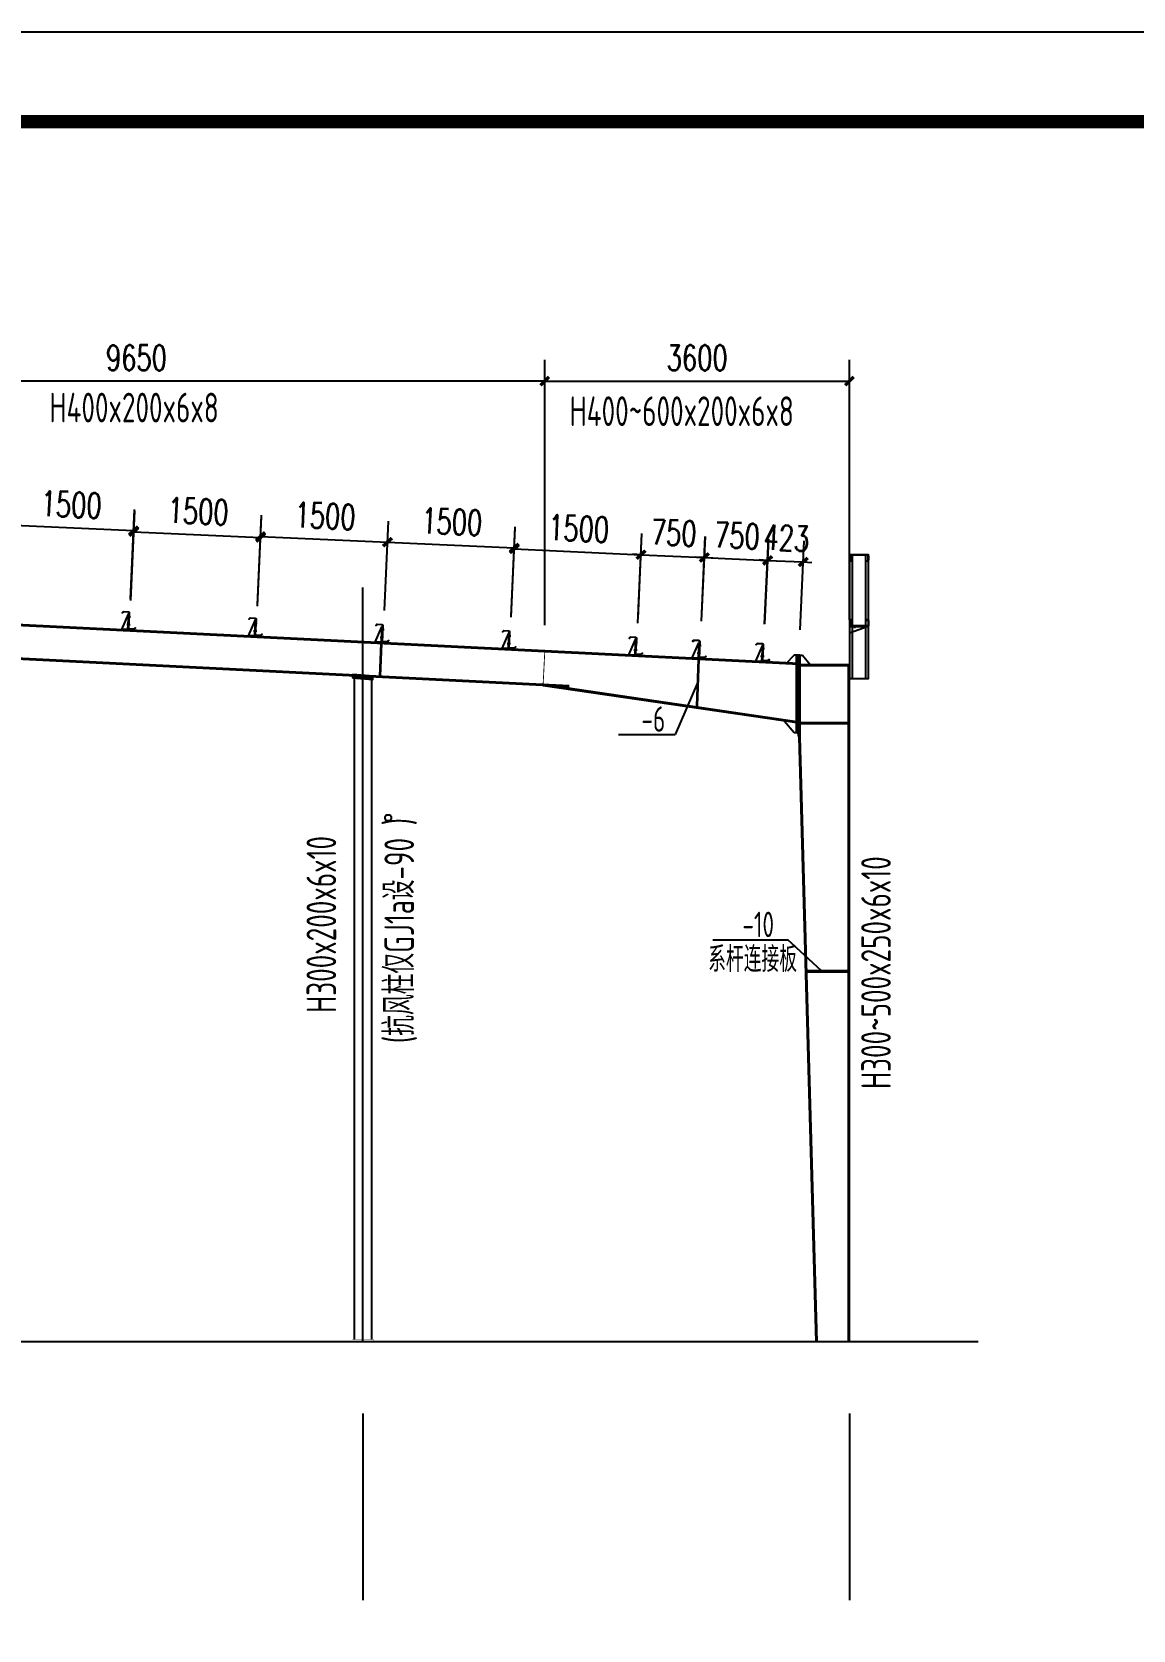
# Model space of a CAD drawing. Extents: x 180850 to 1399066, y 113487 to 334416.
# Drawn here: x 1322000 to 1335010, y 179983 to 198864 of the extents above; entities that cross this region are included whole.
import ezdxf

# ---------------------------------------------------------------- set-up
doc = ezdxf.new("R2010")
doc.units = 0
doc.header["$LTSCALE"] = 1000
for name, color, linetype in [('AXIS', 3, 'Continuous'), ('DOTE', 1, 'Continuous'), ('GL', 150, 'Continuous'), ('GZ', 50, 'Continuous'), ('LT', 27, 'Continuous'), ('PUB_TITLE', 4, 'Continuous'), ('PZ', 202, 'Continuous'), ('TEXT', 7, 'Continuous')]:
    doc.layers.add(name, color=color, linetype=linetype)
doc.styles.add('_TCH_DIM_T3', font='SIMPLEX', dxfattribs={"width": 0.705882, "bigfont": 'GBCBIG'})
doc.styles.add('TSSD_Norm', font='tssdeng.shx', dxfattribs={"bigfont": 'hztxt.shx'})
doc.dimstyles.new('TCH_100_1', dxfattribs={"dimtxt": 297.5, "dimasz": 100, "dimexe": 250, "dimexo": 300, "dimgap": 126.25, "dimtad": 1, "dimdec": 0, "dimzin": 0, "dimdsep": 46, "dimtxsty": '_TCH_DIM_T3', "dimblk": 'ARCHTICK', "dimcen": 0.09, "dimclrd": 126, "dimclre": 126, "dimclrt": 7, "dimazin": 2, "dimtfac": 1, "dimtdec": 0, "dimtix": 1, "dimtmove": 2, "dimatfit": 3, "dimfxl": 1, "dimtolj": 1, "dimtzin": 0, "dimarcsym": 0})

# ---------------------------------------------------------------- blocks, each defined once
blk = doc.blocks.new('_ArchTick')
at = {"color": 0, "linetype": 'ByBlock', "const_width": 0.4}
blk.add_lwpolyline([(-0.5, -0.5), (0.5, 0.5)], dxfattribs=at)
blk = doc.blocks.new('*D913')
at = {"color": 126, "linetype": 'ByBlock', "lineweight": -2, "transparency": 16777216}
for p, q in [((1323167, 192148), (1323215, 193208)), ((1323203, 192959), (1324702, 192891)), ((1324665, 192081), (1324713, 193141))]:
    blk.add_line(p, q, dxfattribs=at)
at = {"layer": 'Defpoints', "color": 0, "linetype": 'ByBlock', "transparency": 16777216}
for p in [(1324702, 192891), (1323153, 191848, 0), (1324652, 191782, 0)]:
    blk.add_point(p, dxfattribs=at)
at = {"color": 126, "linetype": 'ByBlock', "lineweight": -2, "transparency": 16777216, "xscale": 100, "yscale": 100, "zscale": 100}
for p, rotation in [((1323203, 192959), 177.4184345665343), ((1324702, 192891), 357.4184345665342)]:
    blk.add_blockref('_ArchTick', p, dxfattribs=dict(at, rotation=rotation))
at = {"color": 7, "linetype": 'ByBlock', "transparency": 16777216, "insert": (1323965, 193200), "char_height": 297.5, "attachment_point": 5, "rotation": 357.4184, "style": '_TCH_DIM_T3'}
blk.add_mtext('\\A1;1500', dxfattribs=at)
blk = doc.blocks.new('*D914')
at = {"color": 126, "linetype": 'ByBlock', "lineweight": -2, "transparency": 16777216}
for p, q in [((1324666, 192094), (1324714, 193154)), ((1326164, 192027), (1326212, 193086)), ((1324702, 192904), (1326201, 192836))]:
    blk.add_line(p, q, dxfattribs=at)
at = {"layer": 'Defpoints', "color": 0, "linetype": 'ByBlock', "transparency": 16777216}
for p in [(1326201, 192836), (1324652, 191794, 0), (1326151, 191728, 0)]:
    blk.add_point(p, dxfattribs=at)
at = {"color": 126, "linetype": 'ByBlock', "lineweight": -2, "transparency": 16777216, "xscale": 100, "yscale": 100, "zscale": 100}
for p, rotation in [((1324702, 192904), 177.4184345665343), ((1326201, 192836), 357.4184345665342)]:
    blk.add_blockref('_ArchTick', p, dxfattribs=dict(at, rotation=rotation))
at = {"color": 7, "linetype": 'ByBlock', "transparency": 16777216, "insert": (1325464, 193145), "char_height": 297.5, "attachment_point": 5, "rotation": 357.4184, "style": '_TCH_DIM_T3'}
blk.add_mtext('\\A1;1500', dxfattribs=at)
blk = doc.blocks.new('*D915')
at = {"color": 126, "linetype": 'ByBlock', "lineweight": -2, "transparency": 16777216}
for p, q in [((1326164, 192027), (1326212, 193086)), ((1327663, 191960), (1327711, 193019)), ((1326201, 192836), (1327699, 192769))]:
    blk.add_line(p, q, dxfattribs=at)
at = {"layer": 'Defpoints', "color": 0, "linetype": 'ByBlock', "transparency": 16777216}
for p in [(1327699, 192769), (1326151, 191728, 0), (1327649, 191661, 0)]:
    blk.add_point(p, dxfattribs=at)
at = {"color": 126, "linetype": 'ByBlock', "lineweight": -2, "transparency": 16777216, "xscale": 100, "yscale": 100, "zscale": 100}
for p, rotation in [((1326201, 192836), 177.4184345665343), ((1327699, 192769), 357.4184345665342)]:
    blk.add_blockref('_ArchTick', p, dxfattribs=dict(at, rotation=rotation))
at = {"color": 7, "linetype": 'ByBlock', "transparency": 16777216, "insert": (1326962, 193077), "char_height": 297.5, "attachment_point": 5, "rotation": 357.4184, "style": '_TCH_DIM_T3'}
blk.add_mtext('\\A1;1500', dxfattribs=at)
blk = doc.blocks.new('*D916')
at = {"color": 126, "linetype": 'ByBlock', "lineweight": -2, "transparency": 16777216}
for p, q in [((1327662, 191948), (1327710, 193006)), ((1329161, 191881), (1329208, 192938)), ((1327699, 192756), (1329197, 192688))]:
    blk.add_line(p, q, dxfattribs=at)
at = {"layer": 'Defpoints', "color": 0, "linetype": 'ByBlock', "transparency": 16777216}
for p in [(1329197, 192688), (1327649, 191648, 0), (1329147, 191581, 0)]:
    blk.add_point(p, dxfattribs=at)
at = {"color": 126, "linetype": 'ByBlock', "lineweight": -2, "transparency": 16777216, "xscale": 100, "yscale": 100, "zscale": 100}
for p, rotation in [((1327699, 192756), 177.4184345665343), ((1329197, 192688), 357.4184345665342)]:
    blk.add_blockref('_ArchTick', p, dxfattribs=dict(at, rotation=rotation))
at = {"color": 7, "linetype": 'ByBlock', "transparency": 16777216, "insert": (1328460, 192997), "char_height": 297.5, "attachment_point": 5, "rotation": 357.4184, "style": '_TCH_DIM_T3'}
blk.add_mtext('\\A1;1500', dxfattribs=at)
blk = doc.blocks.new('*D918')
at = {"color": 126, "linetype": 'ByBlock', "lineweight": -2, "transparency": 16777216}
for p, q in [((1321667, 192230), (1321714, 193289)), ((1323165, 192163), (1323213, 193221)), ((1321703, 193039), (1323202, 192972))]:
    blk.add_line(p, q, dxfattribs=at)
at = {"layer": 'Defpoints', "color": 0, "linetype": 'ByBlock', "transparency": 16777216}
for p in [(1323202, 192972), (1321653, 191930, 0), (1323152, 191864, 0)]:
    blk.add_point(p, dxfattribs=at)
at = {"color": 126, "linetype": 'ByBlock', "lineweight": -2, "transparency": 16777216, "xscale": 100, "yscale": 100, "zscale": 100}
for p, rotation in [((1321703, 193039), 177.4184345665343), ((1323202, 192972), 357.4184345665342)]:
    blk.add_blockref('_ArchTick', p, dxfattribs=dict(at, rotation=rotation))
at = {"color": 7, "linetype": 'ByBlock', "transparency": 16777216, "insert": (1322465, 193280), "char_height": 297.5, "attachment_point": 5, "rotation": 357.4184, "style": '_TCH_DIM_T3'}
blk.add_mtext('\\A1;1500', dxfattribs=at)
blk = doc.blocks.new('*D923')
at = {"color": 126, "linetype": 'ByBlock', "lineweight": -2, "transparency": 16777216}
for p, q in [((1329163, 191934), (1329208, 192938)), ((1329913, 191906), (1329958, 192904)), ((1329197, 192688), (1329097, 192693)), ((1329197, 192688), (1329946, 192655)), ((1329946, 192655), (1330046, 192650))]:
    blk.add_line(p, q, dxfattribs=at)
at = {"layer": 'Defpoints', "color": 0, "linetype": 'ByBlock', "transparency": 16777216}
for p in [(1329946, 192655), (1329150, 191635, 0), (1329899, 191606, 0)]:
    blk.add_point(p, dxfattribs=at)
at = {"color": 126, "linetype": 'ByBlock', "lineweight": -2, "transparency": 16777216, "xscale": 100, "yscale": 100, "zscale": 100}
for p, rotation in [((1329197, 192688), 357.4184345665342), ((1329946, 192655), 177.4184345665343)]:
    blk.add_blockref('_ArchTick', p, dxfattribs=dict(at, rotation=rotation))
at = {"color": 7, "linetype": 'ByBlock', "transparency": 16777216, "insert": (1329584, 192946), "char_height": 297.5, "attachment_point": 5, "rotation": 357.4184, "style": '_TCH_DIM_T3'}
blk.add_mtext('\\A1;750', dxfattribs=at)
blk = doc.blocks.new('*D924')
at = {"color": 126, "linetype": 'ByBlock', "lineweight": -2, "transparency": 16777216}
for p, q in [((1329910, 191901), (1329955, 192904)), ((1330660, 191872), (1330705, 192871)), ((1329944, 192655), (1329844, 192659)), ((1329944, 192655), (1330693, 192621)), ((1330693, 192621), (1330793, 192616))]:
    blk.add_line(p, q, dxfattribs=at)
at = {"layer": 'Defpoints', "color": 0, "linetype": 'ByBlock', "transparency": 16777216}
for p in [(1330693, 192621), (1329897, 191601, 0), (1330646, 191573, 0)]:
    blk.add_point(p, dxfattribs=at)
at = {"color": 126, "linetype": 'ByBlock', "lineweight": -2, "transparency": 16777216, "xscale": 100, "yscale": 100, "zscale": 100}
for p, rotation in [((1329944, 192655), 357.4184345665342), ((1330693, 192621), 177.4184345665343)]:
    blk.add_blockref('_ArchTick', p, dxfattribs=dict(at, rotation=rotation))
at = {"color": 7, "linetype": 'ByBlock', "transparency": 16777216, "insert": (1330331, 192913), "char_height": 297.5, "attachment_point": 5, "rotation": 357.4184, "style": '_TCH_DIM_T3'}
blk.add_mtext('\\A1;750', dxfattribs=at)
blk = doc.blocks.new('*D925')
at = {"color": 126, "linetype": 'ByBlock', "lineweight": -2, "transparency": 16777216}
for p, q in [((1330657, 191867), (1330702, 192871)), ((1331078, 191800), (1331125, 192852)), ((1330691, 192621), (1330591, 192626)), ((1330691, 192621), (1331114, 192602)), ((1331114, 192602), (1331214, 192597))]:
    blk.add_line(p, q, dxfattribs=at)
at = {"layer": 'Defpoints', "color": 0, "linetype": 'ByBlock', "transparency": 16777216}
for p in [(1331114, 192602), (1330643, 191567, 0), (1331064, 191501, -4)]:
    blk.add_point(p, dxfattribs=at)
at = {"color": 126, "linetype": 'ByBlock', "lineweight": -2, "transparency": 16777216, "xscale": 100, "yscale": 100, "zscale": 100}
for p, rotation in [((1330691, 192621), 357.4184345665342), ((1331114, 192602), 177.4184345665343)]:
    blk.add_blockref('_ArchTick', p, dxfattribs=dict(at, rotation=rotation))
at = {"color": 7, "linetype": 'ByBlock', "transparency": 16777216, "insert": (1330915, 192886), "char_height": 297.5, "attachment_point": 5, "rotation": 357.4184, "style": '_TCH_DIM_T3'}
blk.add_mtext('\\A1;423', dxfattribs=at)
blk = doc.blocks.new('*D926')
at = {"color": 126, "linetype": 'ByBlock', "lineweight": -2, "transparency": 16777216}
for p, q in [((1318410, 192339), (1318410, 194989)), ((1328060, 191856), (1328060, 194989)), ((1328060, 194739), (1318410, 194739))]:
    blk.add_line(p, q, dxfattribs=at)
at = {"layer": 'Defpoints', "color": 0, "linetype": 'ByBlock', "transparency": 16777216}
for p in [(1318410, 194739), (1318410, 192039), (1328060, 191556)]:
    blk.add_point(p, dxfattribs=at)
at = {"color": 126, "linetype": 'ByBlock', "lineweight": -2, "transparency": 16777216, "xscale": 100, "yscale": 100, "zscale": 100, "rotation": 180}
blk.add_blockref('_ArchTick', (1318410, 194739), dxfattribs=at)
at = {"color": 126, "linetype": 'ByBlock', "lineweight": -2, "transparency": 16777216, "xscale": 100, "yscale": 100, "zscale": 100}
blk.add_blockref('_ArchTick', (1328060, 194739), dxfattribs=at)
at = {"color": 7, "linetype": 'ByBlock', "transparency": 16777216, "insert": (1323235, 195014), "char_height": 297.5, "attachment_point": 5, "style": '_TCH_DIM_T3'}
blk.add_mtext('\\A1;9650', dxfattribs=at)
blk = doc.blocks.new('*D928')
at = {"color": 126, "linetype": 'ByBlock', "lineweight": -2, "transparency": 16777216}
for p, q in [((1328060, 191856), (1328060, 194989)), ((1331660, 191917), (1331660, 194989)), ((1328060, 194739), (1331660, 194739))]:
    blk.add_line(p, q, dxfattribs=at)
at = {"layer": 'Defpoints', "color": 0, "linetype": 'ByBlock', "transparency": 16777216}
for p in [(1331660, 194739), (1328060, 191556), (1331660, 191617)]:
    blk.add_point(p, dxfattribs=at)
at = {"color": 126, "linetype": 'ByBlock', "lineweight": -2, "transparency": 16777216, "xscale": 100, "yscale": 100, "zscale": 100, "rotation": 180}
blk.add_blockref('_ArchTick', (1328060, 194739), dxfattribs=at)
at = {"color": 126, "linetype": 'ByBlock', "lineweight": -2, "transparency": 16777216, "xscale": 100, "yscale": 100, "zscale": 100}
blk.add_blockref('_ArchTick', (1331660, 194739), dxfattribs=at)
at = {"color": 7, "linetype": 'ByBlock', "transparency": 16777216, "insert": (1329860, 195014), "char_height": 297.5, "attachment_point": 5, "style": '_TCH_DIM_T3'}
blk.add_mtext('\\A1;3600', dxfattribs=at)

msp = doc.modelspace()

# ---------------------------------------------------------------- linework, layer by layer
for points, elevation in [([(1325789.53, 191251.3), (1326028.94, 191234.54), (1326030.34, 191254.49), (1325790.92, 191271.25)], 4), ([(1325788.13, 191231.35), (1326027.54, 191214.59), (1326028.94, 191234.54), (1325789.53, 191251.3)], 4), ([(1331646.68, 187770.55), (1331152.48, 187770.55), (1331152.48, 187760.55), (1331646.68, 187760.55)], 3.8)]:
    msp.add_lwpolyline(points, close=True, dxfattribs=dict(elevation=elevation))
msp.add_circle((1326209.21, 189579.04, 4.03), 36.59)
at = {"layer": 'AXIS'}
for p, q in [((1329864.57, 191174.92, 4.64), (1329601.69, 190563.68, -15.45)), ((1328931.94, 190563.68, -15.45), (1329601.69, 190563.68, -15.45)), ((1330044.05, 188137.73, -15.42), (1330932.32, 188137.73, -15.42)), ((1331330.48, 187770.55, 3.8), (1330932.32, 188137.73, -15.42)), ((1325910.33, 182540.55, 4.06), (1325910.33, 180336.52, 4.06)), ((1331660.33, 182540.55, 3.86), (1331660.33, 180336.52, 3.86))]:
    msp.add_line(p, q, dxfattribs=at)
at = {"layer": 'DOTE'}
for p, q in [((1325910.33, 183390.55, 4), (1325910.33, 192301.26, 4)), ((1294728.7, 183390.55, 4), (1333181.99, 183390.55, 4))]:
    msp.add_line(p, q, dxfattribs=at)
at = {"layer": 'GL'}
for p, q in [((1313910.33, 192263.55, 4), (1331066.77, 191405.73, 4)), ((1313910.33, 192251.53, 4), (1331067.01, 191393.7, 4)), ((1318376.43, 191639.74, 4), (1328349.57, 191141.09, 4)), ((1318375.83, 191627.76, 4), (1328348.97, 191129.1, 4)), ((1328039.61, 191144.57, 4), (1331064.33, 190701.56, 4)), ((1328039.61, 191144.57, 4), (1331064.33, 190701.56, 4)), ((1328041.08, 191156.48, 4), (1331064.33, 190713.65, 4)), ((1328041.08, 191156.48, 4), (1331064.33, 190713.65, 4))]:
    msp.add_line(p, q, dxfattribs=at)
at = {"layer": 'GL', "elevation": 4}
for points in [[(1326134.2, 191640.32), (1326123.83, 191640.88), (1326107.66, 191253.2), (1326118.03, 191252.64)], [(1329882.1, 191452.91), (1329871.73, 191453.46), (1329853.03, 190903.85), (1329863.4, 190903.3)]]:
    msp.add_lwpolyline(points, close=True, dxfattribs=at)
at = {"layer": 'GL', "color": 6, "const_width": 10, "elevation": 4}
msp.add_lwpolyline([(1328060.18, 191556), (1328039.6, 191144.52)], dxfattribs=at)
at = {"layer": 'GZ'}
for p, q in [((1325810.26, 183415.55, 1.29), (1325810.26, 191269.9, 2.32)), ((1331646.33, 183390.55, 6.09), (1331646.33, 191376.55, 1.91)), ((1331660.33, 183390.55, 6.09), (1331660.33, 191376.55, 1.91)), ((1326010.33, 191255.89, -0.02), (1326010.33, 183415.55, -0.02)), ((1331074.33, 190705.85, -5.86), (1331646.33, 190705.85, -1.87)), ((1331074.33, 190705.85, -5.86), (1331646.33, 190705.85, -1.87)), ((1331074.33, 190691.85, -5.86), (1331646.33, 190691.85, -1.87)), ((1331074.33, 190691.85, -5.86), (1331646.33, 190691.85, -1.87)), ((1331060.33, 190531.85, -1.97), (1331260.33, 183390.55, 2.08)), ((1331074.33, 190531.85, -1.97), (1331274.33, 183390.55, 2.08))]:
    msp.add_line(p, q, dxfattribs=at)
at = {"layer": 'GZ', "elevation": 0.03}
msp.add_lwpolyline([(1331660.33, 191376.55), (1331074.33, 191376.55), (1331074.33, 191390.55), (1331660.33, 191390.55)], close=True, dxfattribs=at)
at = {"layer": 'LT'}
for p, q in [((1331660.33, 192690.55, 2.06), (1331880.33, 192690.55, 2.06)), ((1331660.33, 192687.17, 2.06), (1331660.33, 192690.55, 2.06)), ((1331880.33, 192687.17, 2.06), (1331660.33, 192687.17, 2.06)), ((1331665.33, 192623.42, 2.06), (1331665.33, 192675.92, 2.06)), ((1331668.71, 192672.55, 2.06), (1331668.71, 192626.8, 2.06)), ((1331676.58, 192687.17, 2.06), (1331874.08, 192687.17, 2.06)), ((1331687.83, 192612.17, 2.06), (1331676.58, 192612.17, 2.06)), ((1331870.71, 192683.8, 2.06), (1331679.96, 192683.8, 2.06)), ((1331679.96, 192615.55, 2.06), (1331687.83, 192615.55, 2.06)), ((1331687.83, 192615.55, 2.06), (1331687.83, 192612.17, 2.06)), ((1331862.83, 192612.17, 2.06), (1331862.83, 192615.55, 2.06)), ((1331862.83, 192615.55, 2.06), (1331870.71, 192615.55, 2.06)), ((1331874.08, 192612.17, 2.06), (1331862.83, 192612.17, 2.06)), ((1331880.33, 192690.55, 2.06), (1331880.33, 192687.17, 2.06)), ((1331881.96, 192626.8, 2.06), (1331881.96, 192672.55, 2.06)), ((1331885.33, 192675.92, 2.06), (1331885.33, 192623.42, 2.06)), ((1331881.56, 191842.27, 2.06), (1331661.56, 191842.27, 2.06)), ((1331661.56, 191842.27, 2.06), (1331661.56, 191838.89, 2.06)), ((1331661.56, 191838.89, 2.06), (1331881.56, 191838.89, 2.06)), ((1331881.56, 191838.89, 2.06), (1331661.56, 191759.27, 2.06)), ((1331666.56, 191906.02, 2.06), (1331666.56, 191853.52, 2.06)), ((1331669.93, 191856.89, 2.06), (1331669.93, 191902.64, 2.06)), ((1331689.06, 191917.27, 2.06), (1331677.81, 191917.27, 2.06)), ((1331677.81, 191842.27, 2.06), (1331875.31, 191842.27, 2.06)), ((1331681.18, 191913.89, 2.06), (1331689.06, 191913.89, 2.06)), ((1331871.93, 191845.64, 2.06), (1331681.18, 191845.64, 2.06)), ((1331689.06, 191913.89, 2.06), (1331689.06, 191917.27, 2.06)), ((1331722.97, 191819.72, 2.06), (1331722.97, 191858.06, 2.06)), ((1331833.41, 191819.72, 2.06), (1331833.41, 191858.06, 2.06)), ((1331864.06, 191917.27, 2.06), (1331864.06, 191913.89, 2.06)), ((1331875.31, 191917.27, 2.06), (1331864.06, 191917.27, 2.06)), ((1331864.06, 191913.89, 2.06), (1331871.93, 191913.89, 2.06)), ((1331881.56, 191838.89, 2.06), (1331881.56, 191842.27, 2.06)), ((1331883.18, 191902.64, 2.06), (1331883.18, 191856.89, 2.06)), ((1331886.56, 191853.52, 2.06), (1331886.56, 191906.02, 2.06))]:
    msp.add_line(p, q, dxfattribs=at)
at = {"layer": 'LT', "color": 1, "linetype": 'Continuous'}
for p, q in [((1323119.65, 191863.9), (1323159.5, 191861.9)), ((1323119.65, 191863.9), (1323159.5, 191861.9)), ((1323124.22, 191955.3), (1323164.08, 191953.31)), ((1323124.22, 191955.3), (1323164.08, 191953.31)), ((1324622.35, 191880.4), (1324662.2, 191878.4)), ((1324622.35, 191880.4), (1324662.2, 191878.4)), ((1324617.78, 191788.99), (1324657.63, 191787)), ((1324617.78, 191788.99), (1324657.63, 191787)), ((1326115.91, 191714.08), (1326155.76, 191712.09)), ((1326115.91, 191714.08), (1326155.76, 191712.09)), ((1326120.48, 191805.49), (1326160.33, 191803.5)), ((1326120.48, 191805.49), (1326160.33, 191803.5)), ((1327614.03, 191639.18), (1327653.89, 191637.18)), ((1327614.03, 191639.18), (1327653.89, 191637.18)), ((1327618.6, 191730.58), (1327658.46, 191728.59)), ((1327618.6, 191730.58), (1327658.46, 191728.59)), ((1329116.73, 191655.68), (1329156.59, 191653.68)), ((1329116.73, 191655.68), (1329156.59, 191653.68)), ((1329112.16, 191564.27), (1329152.02, 191562.28)), ((1329112.16, 191564.27), (1329152.02, 191562.28)), ((1329861.23, 191526.82), (1329901.08, 191524.82)), ((1329861.23, 191526.82), (1329901.08, 191524.82)), ((1329865.8, 191618.22), (1329905.65, 191616.23)), ((1329865.8, 191618.22), (1329905.65, 191616.23)), ((1330610.29, 191489.36), (1330650.15, 191487.37)), ((1330610.29, 191489.36), (1330650.15, 191487.37)), ((1330614.86, 191580.77), (1330654.72, 191578.78)), ((1330614.86, 191580.77), (1330654.72, 191578.78))]:
    msp.add_line(p, q, dxfattribs=at)
at = {"layer": 'LT', "elevation": 4}
for points in [[(1331660.33, 191226.82), (1331883.96, 191226.82), (1331883.96, 192687.17), (1331660.33, 192687.17)], [(1331690.33, 191226.82), (1331853.96, 191226.82), (1331853.96, 192687.17), (1331690.33, 192687.17)], [(1323139.8, 191984.3), (1323130.71, 191802.53), (1323060.81, 191806.02)], [(1323146.29, 191993.99), (1323140.29, 191994.29), (1323130.71, 191802.53), (1323136.7, 191802.23)], [(1324637.92, 191909.39), (1324628.83, 191727.62), (1324558.94, 191731.12)], [(1324644.42, 191919.08), (1324638.42, 191919.38), (1324628.83, 191727.62), (1324634.83, 191727.32)], [(1326136.05, 191834.49), (1326126.96, 191652.72), (1326057.07, 191656.21)], [(1326142.54, 191844.18), (1326136.55, 191844.48), (1326126.96, 191652.72), (1326132.96, 191652.42)], [(1327634.18, 191759.58), (1327625.09, 191577.81), (1327555.19, 191581.3)], [(1327640.67, 191769.27), (1327634.68, 191769.57), (1327625.09, 191577.81), (1327631.08, 191577.51)], [(1329132.31, 191684.68), (1329123.22, 191502.9), (1329053.32, 191506.4)], [(1329138.8, 191694.36), (1329132.81, 191694.66), (1329123.22, 191502.9), (1329129.21, 191502.6)], [(1329881.37, 191647.22), (1329872.28, 191465.45), (1329802.39, 191468.94)], [(1329887.87, 191656.91), (1329881.87, 191657.21), (1329872.28, 191465.45), (1329878.28, 191465.15)], [(1330630.44, 191609.77), (1330621.35, 191428), (1330551.45, 191431.49)], [(1330636.93, 191619.46), (1330630.94, 191619.76), (1330621.35, 191428), (1330627.34, 191427.7)]]:
    msp.add_lwpolyline(points, close=True, dxfattribs=at)
at = {"layer": 'LT'}
for points in [[(1323146.54, 191998.98, 0.41421356), (1323137.05, 192009.47), (1323081.36, 192012.25), (1323067.24, 191999.48), (1323065.23, 192001.7), (1323080.27, 192015.31), (1323140.19, 192012.32, -0.41421356), (1323149.68, 192001.83), (1323140.84, 191825.05, 0.41421356), (1323150.33, 191814.56), (1323206.02, 191811.78), (1323220.14, 191824.55), (1323222.15, 191822.33), (1323207.11, 191808.72), (1323147.19, 191811.72, -0.41421356), (1323137.7, 191822.2), (1323146.54, 191998.98)], [(1324644.67, 191924.08, 0.41421356), (1324635.18, 191934.56), (1324579.49, 191937.35), (1324565.37, 191924.57), (1324563.36, 191926.8), (1324578.4, 191940.41), (1324638.32, 191937.41, -0.41421356), (1324647.81, 191926.92), (1324638.97, 191750.14, 0.41421356), (1324648.46, 191739.66), (1324704.15, 191736.87), (1324718.27, 191749.65), (1324720.28, 191747.42), (1324705.24, 191733.81), (1324645.31, 191736.81, -0.41421356), (1324635.83, 191747.3), (1324644.67, 191924.08)], [(1326142.79, 191849.17, 0.41421356), (1326133.31, 191859.66), (1326077.62, 191862.44), (1326063.5, 191849.67), (1326061.48, 191851.89), (1326076.53, 191865.5), (1326136.45, 191862.5, -0.41421356), (1326145.94, 191852.02), (1326137.1, 191675.24, 0.41421356), (1326146.59, 191664.75), (1326202.28, 191661.97), (1326216.4, 191674.74), (1326218.41, 191672.52), (1326203.37, 191658.91), (1326143.44, 191661.9, -0.41421356), (1326133.95, 191672.39), (1326142.79, 191849.17)], [(1327640.92, 191774.26, 0.41421356), (1327631.43, 191784.75), (1327575.75, 191787.53), (1327561.63, 191774.76), (1327559.61, 191776.98), (1327574.66, 191790.59), (1327634.58, 191787.6, -0.41421356), (1327644.07, 191777.11), (1327635.23, 191600.33, 0.41421356), (1327644.72, 191589.84), (1327700.41, 191587.06), (1327714.53, 191599.83), (1327716.54, 191597.61), (1327701.5, 191584), (1327641.57, 191587, -0.41421356), (1327632.08, 191597.48), (1327640.92, 191774.26)], [(1329139.05, 191699.36, 0.41421356), (1329129.56, 191709.84), (1329073.87, 191712.63), (1329059.75, 191699.85), (1329057.74, 191702.08), (1329072.78, 191715.69), (1329132.71, 191712.69, -0.41421356), (1329142.2, 191702.2), (1329133.36, 191525.42, 0.41421356), (1329142.85, 191514.94), (1329198.53, 191512.15), (1329212.65, 191524.93), (1329214.67, 191522.7), (1329199.63, 191509.09), (1329139.7, 191512.09, -0.41421356), (1329130.21, 191522.58), (1329139.05, 191699.36)], [(1329888.11, 191661.9, 0.41421356), (1329878.63, 191672.39), (1329822.94, 191675.18), (1329808.82, 191662.4), (1329806.81, 191664.62), (1329821.85, 191678.23), (1329881.77, 191675.24, -0.41421356), (1329891.26, 191664.75), (1329882.42, 191487.97, 0.41421356), (1329891.91, 191477.48), (1329947.6, 191474.7), (1329961.72, 191487.48), (1329963.73, 191485.25), (1329948.69, 191471.64), (1329888.76, 191474.64, -0.41421356), (1329879.28, 191485.12), (1329888.11, 191661.9)], [(1330637.18, 191624.45, 0.41421356), (1330627.69, 191634.94), (1330572, 191637.72), (1330557.88, 191624.95), (1330555.87, 191627.17), (1330570.91, 191640.78), (1330630.84, 191637.78, -0.41421356), (1330640.33, 191627.3), (1330631.49, 191450.52, 0.41421356), (1330640.97, 191440.03), (1330696.66, 191437.25), (1330710.78, 191450.02), (1330712.8, 191447.8), (1330697.75, 191434.19), (1330637.83, 191437.18, -0.41421356), (1330628.34, 191447.67), (1330637.18, 191624.45)]]:
    msp.add_lwpolyline(points, format="xyb", dxfattribs=at)
for centre, start, end in [((1331676.58, 192675.92, 2.06), 89.999964, 179.999964), ((1331676.58, 192623.42, 2.06), 179.999964, 269.999964), ((1331679.96, 192672.55, 2.06), 89.999964, 179.999964), ((1331679.96, 192626.8, 2.06), 179.999964, 269.999964), ((1331870.71, 192672.55, 2.06), 359.999964, 89.999964), ((1331870.71, 192626.8, 2.06), 269.999964, 359.999964), ((1331874.08, 192675.92, 2.06), 359.999964, 89.999964), ((1331874.08, 192623.42, 2.06), 269.999964, 359.999964), ((1331677.81, 191906.02, 2.06), 90, 180), ((1331677.81, 191853.52, 2.06), 180, 270), ((1331681.18, 191902.64, 2.06), 90, 180), ((1331681.18, 191856.89, 2.06), 180, 270), ((1331871.93, 191902.64, 2.06), 360, 90), ((1331871.93, 191856.89, 2.06), 270, 360), ((1331875.31, 191906.02, 2.06), 360, 90), ((1331875.31, 191853.52, 2.06), 270, 360)]:
    msp.add_arc(centre, 11.25, start, end, dxfattribs=at)
at = {"layer": 'LT', "color": 1, "linetype": 'Continuous'}
for points in [[(1323143.34, 191874.97), (1323142.12, 191850.51), (1323134.35, 191875.42), (1323133.13, 191850.96)], [(1323143.34, 191874.97), (1323142.12, 191850.51), (1323134.35, 191875.42), (1323133.13, 191850.96)], [(1323146.69, 191941.92), (1323147.91, 191966.38), (1323137.7, 191942.37), (1323138.92, 191966.83)], [(1323146.69, 191941.92), (1323147.91, 191966.38), (1323137.7, 191942.37), (1323138.92, 191966.83)], [(1324644.82, 191867.01), (1324646.04, 191891.47), (1324635.83, 191867.46), (1324637.05, 191891.92)], [(1324644.82, 191867.01), (1324646.04, 191891.47), (1324635.83, 191867.46), (1324637.05, 191891.92)], [(1324641.47, 191800.07), (1324640.25, 191775.61), (1324632.48, 191800.52), (1324631.26, 191776.06)], [(1324641.47, 191800.07), (1324640.25, 191775.61), (1324632.48, 191800.52), (1324631.26, 191776.06)], [(1326139.6, 191725.16), (1326138.37, 191700.7), (1326130.61, 191725.61), (1326129.39, 191701.15)], [(1326139.6, 191725.16), (1326138.37, 191700.7), (1326130.61, 191725.61), (1326129.39, 191701.15)], [(1326142.94, 191792.11), (1326144.17, 191816.57), (1326133.96, 191792.56), (1326135.18, 191817.02)], [(1326142.94, 191792.11), (1326144.17, 191816.57), (1326133.96, 191792.56), (1326135.18, 191817.02)], [(1327637.73, 191650.25), (1327636.5, 191625.79), (1327628.74, 191650.7), (1327627.51, 191626.24)], [(1327637.73, 191650.25), (1327636.5, 191625.79), (1327628.74, 191650.7), (1327627.51, 191626.24)], [(1327641.07, 191717.2), (1327642.3, 191741.66), (1327632.08, 191717.65), (1327633.31, 191742.11)], [(1327641.07, 191717.2), (1327642.3, 191741.66), (1327632.08, 191717.65), (1327633.31, 191742.11)], [(1329139.2, 191642.29), (1329140.42, 191666.75), (1329130.21, 191642.74), (1329131.44, 191667.2)], [(1329139.2, 191642.29), (1329140.42, 191666.75), (1329130.21, 191642.74), (1329131.44, 191667.2)], [(1329135.85, 191575.35), (1329134.63, 191550.89), (1329126.87, 191575.8), (1329125.64, 191551.34)], [(1329135.85, 191575.35), (1329134.63, 191550.89), (1329126.87, 191575.8), (1329125.64, 191551.34)], [(1329884.92, 191537.89), (1329883.7, 191513.43), (1329875.93, 191538.34), (1329874.71, 191513.88)], [(1329884.92, 191537.89), (1329883.7, 191513.43), (1329875.93, 191538.34), (1329874.71, 191513.88)], [(1329888.27, 191604.84), (1329889.49, 191629.3), (1329879.28, 191605.29), (1329880.5, 191629.75)], [(1329888.27, 191604.84), (1329889.49, 191629.3), (1329879.28, 191605.29), (1329880.5, 191629.75)], [(1330633.98, 191500.44), (1330632.76, 191475.98), (1330624.99, 191500.89), (1330623.77, 191476.43)], [(1330633.98, 191500.44), (1330632.76, 191475.98), (1330624.99, 191500.89), (1330623.77, 191476.43)], [(1330637.33, 191567.39), (1330638.55, 191591.85), (1330628.34, 191567.84), (1330629.56, 191592.3)], [(1330637.33, 191567.39), (1330638.55, 191591.85), (1330628.34, 191567.84), (1330629.56, 191592.3)]]:
    msp.add_solid(points, dxfattribs=at)
at = {"layer": 'LT'}
for points in [[(1331710.73, 191845.64, 2.06), (1331735.22, 191845.64, 2.06), (1331710.73, 191838.89, 2.06), (1331735.22, 191838.89, 2.06)], [(1331821.16, 191845.64, 2.06), (1331845.65, 191845.64, 2.06), (1331821.16, 191838.89, 2.06), (1331845.65, 191838.89, 2.06)]]:
    msp.add_solid(points, dxfattribs=at)
at = {"layer": 'PUB_TITLE'}
msp.add_lwpolyline([(1287615.87, 198863.75), (1399065.87, 198863.81), (1399065.87, 135863.88), (1287615.87, 135863.81)], close=True, dxfattribs=at)
at = {"layer": 'PUB_TITLE', "const_width": 159.09}
msp.add_lwpolyline([(1290267.38, 136924.42), (1290267.38, 197803.14), (1398005.26, 197803.21), (1398005.26, 136924.48)], close=True, dxfattribs=at)
at = {"layer": 'PZ'}
for p, q in [((1331004.34, 191501.15, -1.97), (1330907.9, 191400.57, -1.97)), ((1331034.33, 191500.55, -1.97), (1331004.34, 191501.15, -1.97)), ((1331034.33, 191500.55, -1.97), (1331004.34, 191501.15, -1.97)), ((1331034.33, 190581.85, -1.97), (1331034.33, 191500.55, -1.97)), ((1331074.33, 191500.55, -1.97), (1331034.33, 191500.55, -1.97)), ((1331054.33, 190581.85, -1.97), (1331054.33, 191500.55, -1.97)), ((1331074.33, 191500.55, -1.97), (1331104.33, 191500.55, -1.97)), ((1331074.33, 191500.55, -1.97), (1331074.33, 190531.85, -1.97)), ((1331074.33, 191500.55, -1.97), (1331104.33, 191500.55, -1.97)), ((1331104.33, 191500.55, -1.97), (1331196.7, 191390.55, -1.97)), ((1331004.33, 190581.85, -1.97), (1330891.18, 190718.47, -1.97)), ((1331034.33, 190581.85, -1.97), (1331004.33, 190581.85, -1.97)), ((1331054.33, 190581.85, -1.97), (1331034.33, 190581.85, -1.97)), ((1331054.33, 190581.85, -1.97), (1331034.33, 190581.85, -1.97)), ((1331060.33, 190531.85, -5.83), (1331054.33, 190581.85, -1.97)), ((1331074.33, 190531.85, -1.97), (1331060.33, 190531.85, -5.83))]:
    msp.add_line(p, q, dxfattribs=at)
at = {"layer": 'PZ', "const_width": 2.25, "elevation": 4}
for points in [[(1325917.33, 183590.55), (1325903.33, 183590.55), (1325903.33, 183415.55), (1325917.33, 183415.55)], [(1325785.33, 183390.55), (1326035.33, 183390.55), (1326035.33, 183415.55), (1325785.33, 183415.55)]]:
    msp.add_lwpolyline(points, close=True, dxfattribs=at)

# ---------------------------------------------------------------- texts
at = {"layer": 'TEXT', "style": 'TSSD_Norm', "width": 0.7}
for s, rotation, p in [('H400x200x6x8', 0, (1322206.79, 194251.48, 4)), ('H400~600x200x6x8', 0, (1328353.11, 194208.55, 4)), ('(抗风柱仅GJ1a设-90 )', 90, (1326515, 186916.58, 7.72)), ('H300x200x6x10', 90, (1325594.84, 187274.85, 7.72)), ('H300~500x250x6x10', 90, (1332148.11, 186375.3, 7.72))]:
    msp.add_text(s, height=350, rotation=rotation, dxfattribs=at).set_placement(p)
for s, p in [('-6', (1329201.41, 190595.77, -15.45)), ('-10', (1330394.74, 188169.83, -15.42)), ('系杆连接板', (1329990.13, 187758.4, -15.42))]:
    msp.add_text(s, height=300, dxfattribs=at).set_placement(p)

# ---------------------------------------------------------------- dimensions: what is measured, and where the dimension line sits
at = {"linetype": 'ByBlock'}
for base, p1, p2, angle, picture, middle in [((1318410.33, 194738.71, 4), (1328060.18, 191556, 4), (1318410.33, 192038.55, 4), 180, '*D926', (1323235.26, 195013.71, 4)), ((1323201.6, 192971.55, 4), (1321653.13, 191930.35, 4), (1323151.64, 191863.51, 4), 177.418435, '*D918', (1322464.75, 193280.05, 4)), ((1324701.76, 192891.11, 4), (1323153.23, 191848.48, 4), (1324651.73, 191781.64, 4), 177.418435, '*D913', (1323964.91, 193199.61, 4)), ((1326200.79, 192836.32, 4), (1324652.29, 191794.41, 4), (1326150.8, 191727.57, 4), 177.418435, '*D914', (1325463.93, 193144.83, 4)), ((1327699.26, 192768.76, 4), (1326150.8, 191727.57, 4), (1327649.31, 191660.72, 4), 177.418435, '*D915', (1326962.41, 193077.26, 4)), ((1329197.19, 192688.42, 4), (1327648.75, 191647.94, 4), (1329147.26, 191581.1, 4), 177.418435, '*D916', (1328460.34, 192996.92, 4)), ((1329946.46, 192654.64, 4), (1329149.68, 191634.61, 4), (1329899.19, 191606.29, 4), 177.418435, '*D923', (1329584.21, 192946.25, 4)), ((1330693.36, 192620.96, 4), (1329896.58, 191600.93, 4), (1330646.1, 191572.62, 4), 177.418435, '*D924', (1330331.12, 192912.58, 4)), ((1331113.99, 192602, 4), (1330643.49, 191567.25, 4), (1331064.33, 191500.55, -0.03), 177.418435, '*D925', (1330914.88, 192886.26, 4))]:
    dim = msp.add_linear_dim(base=base, p1=p1, p2=p2, angle=angle, dimstyle='TCH_100_1', dxfattribs=at)
    dim.commit()
    dim.dimension.update_dxf_attribs({"geometry": picture, "text_midpoint": middle})
dim = msp.add_linear_dim(base=(1331660.33, 194738.71, 4), p1=(1328060.18, 191556, 4), p2=(1331660.33, 191616.89, 4), dimstyle='TCH_100_1', dxfattribs=at)
dim.commit()
dim.dimension.update_dxf_attribs({"geometry": '*D928', "text_midpoint": (1329860.26, 195013.71, 4)})

doc.saveas('drawing.dxf')
